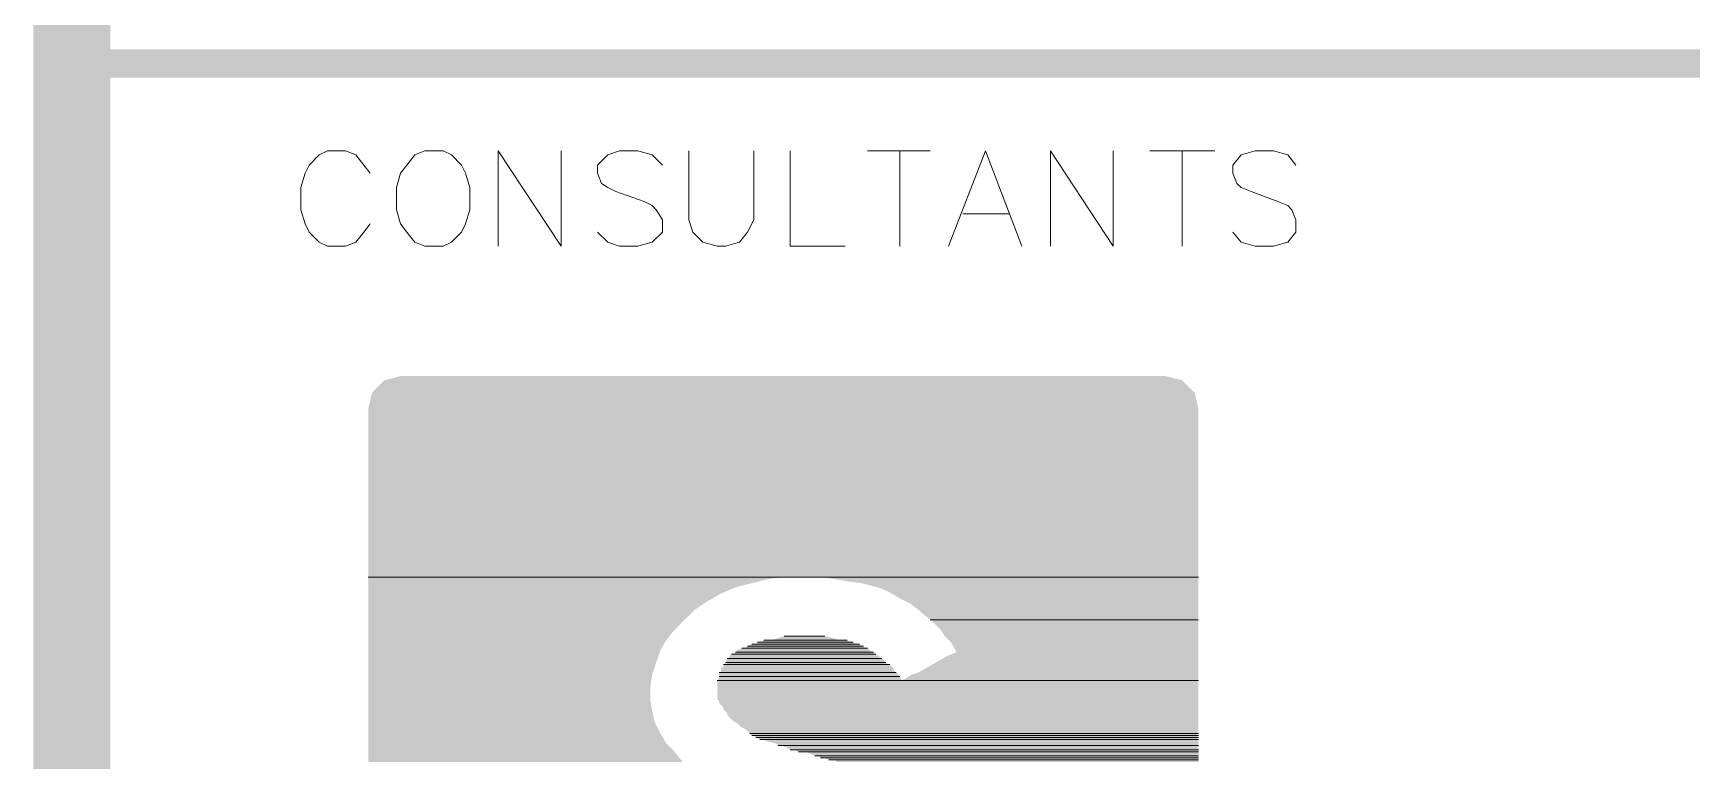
# Model space of a CAD drawing. Header units: inches. Extents: x 0.9 to 46, y 0.8 to 32.4.
# Drawn here: x 42.023 to 43.384, y 25.037 to 25.635 of the extents above; entities that cross this region are included whole.
import ezdxf

# ---------------------------------------------------------------- set-up
doc = ezdxf.new("R2010")
doc.units = ezdxf.units.IN
doc.header["$MEASUREMENT"] = 0
doc.layers.add('PDF_Geometry', color=7, linetype='Continuous')
doc.layers.add('PDF_Solid Fills', color=7, linetype='Continuous')

msp = doc.modelspace()

# ---------------------------------------------------------------- linework, layer by layer
at = {"layer": 'PDF_Geometry', "lineweight": 9}
for points in [[(42.2993, 25.5195), (42.2942, 25.5262), (42.2875, 25.5345), (42.2792, 25.5379), (42.2642, 25.5379), (42.2575, 25.5345), (42.2492, 25.5262), (42.246, 25.5195), (42.2425, 25.5079), (42.2425, 25.4895), (42.246, 25.4779), (42.2492, 25.4712), (42.2575, 25.4629), (42.2642, 25.4595), (42.2792, 25.4595), (42.2875, 25.4629), (42.2942, 25.4712), (42.2993, 25.4779)], [(42.4043, 25.4595), (42.4043, 25.5379), (42.456, 25.4595), (42.456, 25.5379)], [(42.5392, 25.5262), (42.5309, 25.5345), (42.5191, 25.5379), (42.5041, 25.5379), (42.4943, 25.5345), (42.486, 25.5262), (42.486, 25.5195), (42.4891, 25.5112), (42.4943, 25.5079), (42.5009, 25.5045), (42.5242, 25.4962), (42.5309, 25.4929), (42.5341, 25.4895), (42.5392, 25.4812), (42.5392, 25.4712), (42.5309, 25.4629), (42.5191, 25.4595), (42.5041, 25.4595), (42.4943, 25.4629), (42.486, 25.4712)], [(42.5609, 25.5379), (42.5609, 25.4812), (42.5641, 25.4712), (42.5724, 25.4629), (42.5842, 25.4595), (42.5909, 25.4595), (42.6024, 25.4629), (42.6091, 25.4712), (42.6142, 25.4812), (42.6142, 25.5379)], [(42.6442, 25.5379), (42.6442, 25.4595), (42.6892, 25.4595)], [(42.7077, 25.5379), (42.7591, 25.5379)], [(42.7342, 25.5379), (42.7342, 25.4595)], [(42.7741, 25.4595), (42.8044, 25.5379), (42.8344, 25.4595)], [(42.8577, 25.4595), (42.8577, 25.5379), (42.9093, 25.4595), (42.9093, 25.5379)], [(42.9393, 25.5379), (42.9926, 25.5379)], [(42.9658, 25.5379), (42.9658, 25.4595)], [(43.0593, 25.5262), (43.0526, 25.5345), (43.0408, 25.5379), (43.0258, 25.5379), (43.0143, 25.5345), (43.0076, 25.5262), (43.0076, 25.5195), (43.0108, 25.5112), (43.0143, 25.5079), (43.0226, 25.5045), (43.0443, 25.4962), (43.0526, 25.4929), (43.0558, 25.4895), (43.0593, 25.4812), (43.0593, 25.4712), (43.0526, 25.4629), (43.0408, 25.4595), (43.0258, 25.4595), (43.0143, 25.4629), (43.0076, 25.4712)], [(42.7859, 25.4862), (42.8242, 25.4862)]]:
    msp.add_lwpolyline(points, dxfattribs=at)
msp.add_lwpolyline([(42.3443, 25.5379), (42.336, 25.5345), (42.3293, 25.5262), (42.3242, 25.5195), (42.321, 25.5079), (42.321, 25.4895), (42.3242, 25.4779), (42.3293, 25.4712), (42.336, 25.4629), (42.3443, 25.4595), (42.3593, 25.4595), (42.366, 25.4629), (42.3743, 25.4712), (42.3775, 25.4779), (42.381, 25.4895), (42.381, 25.5079), (42.3775, 25.5195), (42.3743, 25.5262), (42.366, 25.5345), (42.3593, 25.5379)], close=True, dxfattribs=at)
at = {"layer": 'PDF_Geometry', "lineweight": 20}
for points in [[(42.2977, 25.1879), (42.6494, 25.1879)], [(42.2977, 25.1879), (42.6608, 25.1879), (42.6493, 25.1879)], [(42.2977, 25.1879), (42.6377, 25.1879)], [(42.2977, 25.1879), (42.6493, 25.1879), (42.6375, 25.1879)], [(42.6608, 25.1879), (42.9792, 25.1879)], [(42.6608, 25.1879), (42.9791, 25.1879)], [(42.7591, 25.1529), (42.9791, 25.1529)], [(42.7591, 25.1529), (42.9791, 25.1529)], [(42.7591, 25.1529), (42.9791, 25.1529)], [(42.7591, 25.1529), (42.9791, 25.1529)], [(42.7591, 25.1529), (42.9791, 25.1529)], [(42.7591, 25.1529), (42.9791, 25.1529)], [(42.6241, 25.1362), (42.6225, 25.1362), (42.6908, 25.1362)], [(42.6276, 25.1362), (42.6241, 25.1362), (42.6892, 25.1362)], [(42.6241, 25.1362), (42.6908, 25.1362)], [(42.6292, 25.1362), (42.6276, 25.1362), (42.686, 25.1362)], [(42.6276, 25.1362), (42.6892, 25.1362)], [(42.6292, 25.1362), (42.686, 25.1362)], [(42.641, 25.1395), (42.6391, 25.1395), (42.6726, 25.1395)], [(42.6458, 25.1395), (42.641, 25.1395), (42.671, 25.1395)], [(42.641, 25.1395), (42.6726, 25.1395)], [(42.6477, 25.1395), (42.6458, 25.1395), (42.6659, 25.1395)], [(42.6458, 25.1395), (42.671, 25.1395)], [(42.6509, 25.1395), (42.6477, 25.1395), (42.6643, 25.1395)], [(42.6477, 25.1395), (42.6659, 25.1395)], [(42.6576, 25.1395), (42.6509, 25.1395), (42.6592, 25.1395)], [(42.6509, 25.1395), (42.6643, 25.1395)], [(42.5941, 25.1212), (42.5925, 25.1212), (42.7192, 25.1212)], [(42.5941, 25.1212), (42.7192, 25.1212)], [(42.5976, 25.1246), (42.596, 25.1246), (42.7141, 25.1246)], [(42.5976, 25.1246), (42.7143, 25.1246)], [(42.5992, 25.1262), (42.7125, 25.1262)], [(42.5992, 25.1262), (42.7125, 25.1262)], [(42.6075, 25.1295), (42.6043, 25.1295), (42.7077, 25.1295)], [(42.6043, 25.1295), (42.7077, 25.1295)], [(42.6043, 25.1295), (42.7077, 25.1295)], [(42.6075, 25.1295), (42.7077, 25.1295)], [(42.6091, 25.1312), (42.7041, 25.1312)], [(42.6091, 25.1312), (42.7042, 25.1312)], [(42.6158, 25.1329), (42.6126, 25.1329), (42.6991, 25.1329)], [(42.6126, 25.1329), (42.7009, 25.1329)], [(42.6126, 25.1329), (42.701, 25.1329)], [(42.6158, 25.1329), (42.6991, 25.1329)], [(42.6209, 25.1345), (42.6174, 25.1345), (42.6959, 25.1345)], [(42.6174, 25.1345), (42.6957, 25.1345)], [(42.6174, 25.1345), (42.6957, 25.1345)], [(42.6209, 25.1345), (42.6959, 25.1345)], [(42.5874, 25.1095), (42.5858, 25.1095), (42.731, 25.1095)], [(42.5874, 25.1095), (42.7307, 25.1095)], [(42.5909, 25.1162), (42.5893, 25.1162), (42.7259, 25.1162)], [(42.5909, 25.1179), (42.7226, 25.1179)], [(42.5909, 25.1179), (42.7226, 25.1179)], [(42.5909, 25.1162), (42.7259, 25.1162)], [(42.5842, 25.1029), (42.7359, 25.1029)], [(42.5842, 25.1029), (42.7359, 25.1029)], [(42.5842, 25.1029), (42.7359, 25.1029)], [(42.5842, 25.1029), (42.7359, 25.1029)], [(42.5842, 25.1029), (42.7359, 25.1029)], [(42.5842, 25.1029), (42.7359, 25.1029)], [(42.5842, 25.1029), (42.9792, 25.1029)], [(42.5842, 25.1029), (42.9792, 25.1029)], [(42.5858, 25.1062), (42.7341, 25.1062)], [(42.5858, 25.1062), (42.7341, 25.1062)], [(42.7358, 25.1029), (42.9791, 25.1029)], [(42.7358, 25.1029), (42.9791, 25.1029)], [(42.611, 25.0595), (42.9793, 25.0595)], [(42.611, 25.0595), (42.9793, 25.0595)], [(42.6126, 25.0579), (42.9792, 25.0579)], [(42.6126, 25.0579), (42.9793, 25.0579)], [(42.6158, 25.0562), (42.9792, 25.0562)], [(42.6158, 25.0562), (42.9791, 25.0562)], [(42.6193, 25.0545), (42.9793, 25.0545)], [(42.6193, 25.0545), (42.9793, 25.0545)], [(42.6193, 25.0545), (42.9792, 25.0545)], [(42.6193, 25.0545), (42.9793, 25.0545)], [(42.6343, 25.0496), (42.9792, 25.0496)], [(42.6343, 25.0496), (42.9793, 25.0496)], [(42.6442, 25.0462), (42.9792, 25.0462)], [(42.6442, 25.0462), (42.9792, 25.0462)], [(42.6509, 25.0445), (42.9792, 25.0445)], [(42.6509, 25.0445), (42.9792, 25.0445)], [(42.6643, 25.0412), (42.9792, 25.0412)], [(42.6643, 25.0412), (42.9793, 25.0412)], [(42.6691, 25.0395), (42.9792, 25.0395)], [(42.6691, 25.0395), (42.9791, 25.0395)], [(42.6758, 25.0379), (42.9792, 25.0379)], [(42.6758, 25.0379), (42.9791, 25.0379)], [(42.6793, 25.0379), (42.9792, 25.0379)], [(42.6793, 25.0379), (42.9793, 25.0379)]]:
    msp.add_lwpolyline(points, close=True, dxfattribs=at)
at = {"layer": 'PDF_Solid Fills', "lineweight": 9, "transparency": 33554559}
for points in [[(42.0227, 0.755), (42.0859, 0.8183), (42.0227, 32.3527)], [(42.0859, 0.8183), (42.0227, 32.3527), (42.0859, 32.2895)], [(42.0543, 25.6212), (42.0543, 25.5979), (46.0157, 25.6212)], [(42.0543, 25.5979), (46.0157, 25.6212), (46.0157, 25.5979)]]:
    msp.add_solid(points, dxfattribs=at)
at = {"layer": 'PDF_Solid Fills', "color": 251, "lineweight": 20, "true_color": 0x4d4d4d, "transparency": 33554559}
for points in [[(42.3242, 25.3529), (42.3108, 25.3495), (42.9658, 25.3495)], [(42.3242, 25.3529), (42.9524, 25.3529), (42.9658, 25.3495)], [(42.3009, 25.3395), (42.2977, 25.3262), (42.9792, 25.3262)], [(42.3108, 25.3495), (42.3009, 25.3395), (42.976, 25.3395)], [(42.3009, 25.3395), (42.976, 25.3395), (42.9792, 25.3262)], [(42.3108, 25.3495), (42.9658, 25.3495), (42.976, 25.3395)], [(42.2977, 25.3262), (42.2977, 25.1879), (42.9792, 25.1879)], [(42.2977, 25.3262), (42.9792, 25.3262), (42.9792, 25.1879)], [(42.2977, 25.1879), (42.2977, 25.1862), (42.626, 25.1862)], [(42.2977, 25.1879), (42.6375, 25.1879), (42.626, 25.1862)], [(42.2977, 25.1862), (42.2977, 25.1829), (42.6126, 25.1829)], [(42.2977, 25.1862), (42.626, 25.1862), (42.6126, 25.1829)], [(42.2977, 25.1829), (42.2977, 25.1795), (42.5992, 25.1795)], [(42.2977, 25.1829), (42.6126, 25.1829), (42.5992, 25.1795)], [(42.2977, 25.1795), (42.2977, 25.1745), (42.5874, 25.1745)], [(42.2977, 25.1795), (42.5992, 25.1795), (42.5874, 25.1745)], [(42.671, 25.1879), (42.6809, 25.1862), (42.9792, 25.1862)], [(42.671, 25.1879), (42.9792, 25.1879), (42.9792, 25.1862)], [(42.6809, 25.1862), (42.6908, 25.1845), (42.9792, 25.1845)], [(42.6809, 25.1862), (42.9792, 25.1862), (42.9792, 25.1845)], [(42.6908, 25.1845), (42.7026, 25.1829), (42.9792, 25.1829)], [(42.6908, 25.1845), (42.9792, 25.1845), (42.9792, 25.1829)], [(42.7026, 25.1829), (42.716, 25.1795), (42.9792, 25.1795)], [(42.7026, 25.1829), (42.9792, 25.1829), (42.9792, 25.1795)], [(42.716, 25.1795), (42.7243, 25.1762), (42.9792, 25.1762)], [(42.716, 25.1795), (42.9792, 25.1795), (42.9792, 25.1762)], [(42.7243, 25.1762), (42.7358, 25.1695), (42.9792, 25.1695)], [(42.7243, 25.1762), (42.9792, 25.1762), (42.9792, 25.1695)], [(42.2977, 25.1745), (42.2977, 25.1679), (42.5759, 25.1679)], [(42.2977, 25.1745), (42.5874, 25.1745), (42.5759, 25.1679)], [(42.2977, 25.1679), (42.2977, 25.1612), (42.566, 25.1612)], [(42.2977, 25.1679), (42.5759, 25.1679), (42.566, 25.1612)], [(42.7358, 25.1695), (42.7425, 25.1662), (42.9792, 25.1662)], [(42.7358, 25.1695), (42.9792, 25.1695), (42.9792, 25.1662)], [(42.7425, 25.1662), (42.7492, 25.1612), (42.9792, 25.1612)], [(42.7425, 25.1662), (42.9792, 25.1662), (42.9792, 25.1612)], [(42.2977, 25.1612), (42.2977, 25.1529), (42.5574, 25.1529)], [(42.2977, 25.1612), (42.566, 25.1612), (42.5574, 25.1529)], [(42.2977, 25.1529), (42.2977, 25.1445), (42.5491, 25.1445)], [(42.2977, 25.1529), (42.5574, 25.1529), (42.5491, 25.1445)], [(42.7492, 25.1612), (42.7591, 25.1529), (42.9792, 25.1529)], [(42.7492, 25.1612), (42.9792, 25.1612), (42.9792, 25.1529)], [(42.7591, 25.1529), (42.761, 25.1512), (42.9792, 25.1512)], [(42.7591, 25.1529), (42.9792, 25.1529), (42.9792, 25.1512)], [(42.761, 25.1512), (42.7677, 25.1445), (42.9792, 25.1445)], [(42.761, 25.1512), (42.9792, 25.1512), (42.9792, 25.1445)], [(42.2977, 25.1445), (42.2977, 25.1362), (42.5424, 25.1362)], [(42.2977, 25.1445), (42.5491, 25.1445), (42.5424, 25.1362)], [(42.2977, 25.1362), (42.2977, 25.1279), (42.5376, 25.1279)], [(42.2977, 25.1362), (42.5424, 25.1362), (42.5376, 25.1279)], [(42.6225, 25.1362), (42.6209, 25.1345), (42.6927, 25.1345)], [(42.6225, 25.1362), (42.6908, 25.1362), (42.6927, 25.1345)], [(42.6343, 25.1379), (42.6292, 25.1362), (42.6841, 25.1362)], [(42.6391, 25.1395), (42.6343, 25.1379), (42.6793, 25.1379)], [(42.6343, 25.1379), (42.6793, 25.1379), (42.6841, 25.1362)], [(42.6391, 25.1395), (42.6726, 25.1395), (42.6793, 25.1379)], [(42.7677, 25.1445), (42.7709, 25.1395), (42.9792, 25.1395)], [(42.7677, 25.1445), (42.9792, 25.1445), (42.9792, 25.1395)], [(42.7709, 25.1395), (42.776, 25.1345), (42.9792, 25.1345)], [(42.7709, 25.1395), (42.9792, 25.1395), (42.9792, 25.1345)], [(42.2977, 25.1279), (42.2977, 25.1179), (42.5341, 25.1179)], [(42.2977, 25.1279), (42.5376, 25.1279), (42.5341, 25.1179)], [(42.5925, 25.1212), (42.5909, 25.1179), (42.7227, 25.1179)], [(42.5925, 25.1212), (42.7192, 25.1212), (42.7227, 25.1179)], [(42.596, 25.1246), (42.5941, 25.1229), (42.7176, 25.1229)], [(42.5941, 25.1229), (42.5941, 25.1212), (42.7176, 25.1212)], [(42.5941, 25.1229), (42.7176, 25.1229), (42.7176, 25.1212)], [(42.596, 25.1246), (42.7141, 25.1246), (42.7176, 25.1229)], [(42.5992, 25.1262), (42.5976, 25.1246), (42.7141, 25.1246)], [(42.6008, 25.1279), (42.5992, 25.1262), (42.7109, 25.1262)], [(42.5992, 25.1262), (42.7125, 25.1262), (42.7141, 25.1246)], [(42.6043, 25.1295), (42.6008, 25.1279), (42.7093, 25.1279)], [(42.6008, 25.1279), (42.7093, 25.1279), (42.7109, 25.1262)], [(42.6043, 25.1295), (42.7077, 25.1295), (42.7093, 25.1279)], [(42.6091, 25.1312), (42.6075, 25.1295), (42.7058, 25.1295)], [(42.6126, 25.1329), (42.6091, 25.1312), (42.7026, 25.1312)], [(42.6091, 25.1312), (42.7042, 25.1312), (42.7058, 25.1295)], [(42.6126, 25.1329), (42.701, 25.1329), (42.7026, 25.1312)], [(42.6174, 25.1345), (42.6158, 25.1329), (42.6975, 25.1329)], [(42.6174, 25.1345), (42.6959, 25.1345), (42.6975, 25.1329)], [(42.7725, 25.1229), (42.761, 25.1162), (42.9792, 25.1162)], [(42.7808, 25.1262), (42.7725, 25.1229), (42.9792, 25.1229)], [(42.7725, 25.1229), (42.9792, 25.1229), (42.9792, 25.1162)], [(42.776, 25.1345), (42.7808, 25.1262), (42.9792, 25.1262)], [(42.776, 25.1345), (42.9792, 25.1345), (42.9792, 25.1262)], [(42.7808, 25.1262), (42.9792, 25.1262), (42.9792, 25.1229)], [(42.2977, 25.1179), (42.2977, 25.1079), (42.5309, 25.1079)], [(42.2977, 25.1179), (42.5341, 25.1179), (42.5309, 25.1079)], [(42.2977, 25.1079), (42.2977, 25.0979), (42.5293, 25.0979)], [(42.2977, 25.1079), (42.5309, 25.1079), (42.5293, 25.0979)], [(42.5858, 25.1095), (42.5858, 25.1062), (42.7342, 25.1062)], [(42.5858, 25.1095), (42.731, 25.1095), (42.7342, 25.1062)], [(42.5893, 25.1145), (42.5874, 25.1129), (42.7291, 25.1129)], [(42.5874, 25.1129), (42.5874, 25.1112), (42.7291, 25.1112)], [(42.5874, 25.1129), (42.7291, 25.1129), (42.7291, 25.1112)], [(42.5874, 25.1112), (42.5874, 25.1095), (42.731, 25.1095)], [(42.5874, 25.1112), (42.7291, 25.1112), (42.731, 25.1095)], [(42.5893, 25.1162), (42.5893, 25.1145), (42.7275, 25.1145)], [(42.5893, 25.1162), (42.7259, 25.1162), (42.7275, 25.1145)], [(42.5893, 25.1145), (42.7275, 25.1145), (42.7291, 25.1129)], [(42.5909, 25.1179), (42.5909, 25.1162), (42.7243, 25.1162)], [(42.5909, 25.1179), (42.7227, 25.1179), (42.7243, 25.1162)], [(42.7441, 25.1079), (42.7358, 25.1029), (42.9792, 25.1029)], [(42.7492, 25.1095), (42.7441, 25.1079), (42.9792, 25.1079)], [(42.7441, 25.1079), (42.9792, 25.1079), (42.9792, 25.1029)], [(42.761, 25.1162), (42.7492, 25.1095), (42.9792, 25.1095)], [(42.7492, 25.1095), (42.9792, 25.1095), (42.9792, 25.1079)], [(42.761, 25.1162), (42.9792, 25.1162), (42.9792, 25.1095)], [(42.2977, 25.0979), (42.2977, 25.0862), (42.5293, 25.0862)], [(42.2977, 25.0979), (42.5293, 25.0979), (42.5293, 25.0862)], [(42.5858, 25.1062), (42.5842, 25.1029), (42.7358, 25.1029)], [(42.5842, 25.1029), (42.5842, 25.0995), (42.9792, 25.0995)], [(42.5842, 25.1029), (42.9792, 25.1029), (42.9792, 25.0995)], [(42.5842, 25.0995), (42.5842, 25.0962), (42.9792, 25.0962)], [(42.5842, 25.0995), (42.9792, 25.0995), (42.9792, 25.0962)], [(42.5842, 25.0962), (42.5842, 25.0945), (42.9792, 25.0945)], [(42.5842, 25.0962), (42.9792, 25.0962), (42.9792, 25.0945)], [(42.5842, 25.0945), (42.5842, 25.0929), (42.9792, 25.0929)], [(42.5842, 25.0945), (42.9792, 25.0945), (42.9792, 25.0929)], [(42.5858, 25.1062), (42.7342, 25.1062), (42.7358, 25.1029)], [(42.2977, 25.0862), (42.2977, 25.0779), (42.5309, 25.0779)], [(42.2977, 25.0862), (42.5293, 25.0862), (42.5309, 25.0779)], [(42.5842, 25.0929), (42.5842, 25.0912), (42.9792, 25.0912)], [(42.5842, 25.0929), (42.9792, 25.0929), (42.9792, 25.0912)], [(42.5842, 25.0912), (42.5842, 25.0895), (42.9792, 25.0895)], [(42.5842, 25.0912), (42.9792, 25.0912), (42.9792, 25.0895)], [(42.5842, 25.0895), (42.5842, 25.0879), (42.9792, 25.0879)], [(42.5842, 25.0895), (42.9792, 25.0895), (42.9792, 25.0879)], [(42.5842, 25.0879), (42.5858, 25.0862), (42.9792, 25.0862)], [(42.5842, 25.0879), (42.9792, 25.0879), (42.9792, 25.0862)], [(42.5858, 25.0862), (42.5858, 25.0846), (42.9792, 25.0846)], [(42.5858, 25.0862), (42.9792, 25.0862), (42.9792, 25.0846)], [(42.5858, 25.0846), (42.5874, 25.0829), (42.9792, 25.0829)], [(42.5858, 25.0846), (42.9792, 25.0846), (42.9792, 25.0829)], [(42.5874, 25.0829), (42.5893, 25.0812), (42.9792, 25.0812)], [(42.5874, 25.0829), (42.9792, 25.0829), (42.9792, 25.0812)], [(42.5893, 25.0812), (42.5893, 25.0795), (42.9792, 25.0795)], [(42.5893, 25.0812), (42.9792, 25.0812), (42.9792, 25.0795)], [(42.2977, 25.0779), (42.2977, 25.0696), (42.5325, 25.0696)], [(42.2977, 25.0779), (42.5309, 25.0779), (42.5325, 25.0696)], [(42.2977, 25.0696), (42.2977, 25.0595), (42.5376, 25.0595)], [(42.2977, 25.0696), (42.5325, 25.0696), (42.5376, 25.0595)], [(42.5893, 25.0795), (42.5909, 25.0779), (42.9792, 25.0779)], [(42.5893, 25.0795), (42.9792, 25.0795), (42.9792, 25.0779)], [(42.5909, 25.0779), (42.5925, 25.0762), (42.9792, 25.0762)], [(42.5909, 25.0779), (42.9792, 25.0779), (42.9792, 25.0762)], [(42.5925, 25.0762), (42.5925, 25.0745), (42.9792, 25.0745)], [(42.5925, 25.0762), (42.9792, 25.0762), (42.9792, 25.0745)], [(42.5925, 25.0745), (42.5941, 25.0729), (42.9792, 25.0729)], [(42.5925, 25.0745), (42.9792, 25.0745), (42.9792, 25.0729)], [(42.5941, 25.0729), (42.5976, 25.0696), (42.9792, 25.0696)], [(42.5941, 25.0729), (42.9792, 25.0729), (42.9792, 25.0696)], [(42.5976, 25.0696), (42.6008, 25.0679), (42.9792, 25.0679)], [(42.5976, 25.0696), (42.9792, 25.0696), (42.9792, 25.0679)], [(42.6008, 25.0679), (42.6043, 25.0645), (42.9792, 25.0645)], [(42.6008, 25.0679), (42.9792, 25.0679), (42.9792, 25.0645)], [(42.2977, 25.0595), (42.2977, 25.0512), (42.5424, 25.0512)], [(42.2977, 25.0595), (42.5376, 25.0595), (42.5424, 25.0512)], [(42.6043, 25.0645), (42.6075, 25.0629), (42.9792, 25.0629)], [(42.6043, 25.0645), (42.9792, 25.0645), (42.9792, 25.0629)], [(42.6075, 25.0629), (42.611, 25.0595), (42.9792, 25.0595)], [(42.6075, 25.0629), (42.9792, 25.0629), (42.9792, 25.0595)], [(42.611, 25.0595), (42.6126, 25.0579), (42.9792, 25.0579)], [(42.611, 25.0595), (42.9792, 25.0595), (42.9792, 25.0579)], [(42.6142, 25.0579), (42.6158, 25.0562), (42.9792, 25.0562)], [(42.6142, 25.0579), (42.9792, 25.0579), (42.9792, 25.0562)], [(42.6174, 25.0562), (42.6193, 25.0545), (42.9792, 25.0545)], [(42.6174, 25.0562), (42.9792, 25.0562), (42.9792, 25.0545)], [(42.6209, 25.0545), (42.626, 25.0529), (42.9792, 25.0529)], [(42.6209, 25.0545), (42.9792, 25.0545), (42.9792, 25.0529)], [(42.2977, 25.0512), (42.2977, 25.0445), (42.5491, 25.0445)], [(42.2977, 25.0512), (42.5424, 25.0512), (42.5491, 25.0445)], [(42.2977, 25.0445), (42.2977, 25.0362), (42.5558, 25.0362)], [(42.2977, 25.0445), (42.5491, 25.0445), (42.5558, 25.0362)], [(42.626, 25.0529), (42.6324, 25.0512), (42.9792, 25.0512)], [(42.626, 25.0529), (42.9792, 25.0529), (42.9792, 25.0512)], [(42.6324, 25.0512), (42.6343, 25.0496), (42.9792, 25.0496)], [(42.6324, 25.0512), (42.9792, 25.0512), (42.9792, 25.0496)], [(42.6375, 25.0496), (42.641, 25.0479), (42.9792, 25.0479)], [(42.6375, 25.0496), (42.9792, 25.0496), (42.9792, 25.0479)], [(42.641, 25.0479), (42.6442, 25.0462), (42.9792, 25.0462)], [(42.641, 25.0479), (42.9792, 25.0479), (42.9792, 25.0462)], [(42.6477, 25.0462), (42.6509, 25.0445), (42.9792, 25.0445)], [(42.6477, 25.0462), (42.9792, 25.0462), (42.9792, 25.0445)], [(42.656, 25.0445), (42.6608, 25.0429), (42.9792, 25.0429)], [(42.656, 25.0445), (42.9792, 25.0445), (42.9792, 25.0429)], [(42.6608, 25.0429), (42.6643, 25.0412), (42.9792, 25.0412)], [(42.6608, 25.0429), (42.9792, 25.0429), (42.9792, 25.0412)], [(42.6675, 25.0412), (42.6691, 25.0395), (42.9792, 25.0395)], [(42.6675, 25.0412), (42.9792, 25.0412), (42.9792, 25.0395)], [(42.6726, 25.0395), (42.6758, 25.0379), (42.9792, 25.0379)], [(42.6726, 25.0395), (42.9792, 25.0395), (42.9792, 25.0379)], [(42.6809, 25.0379), (42.6825, 25.0362), (42.9792, 25.0362)], [(42.6809, 25.0379), (42.9792, 25.0379), (42.9792, 25.0362)]]:
    msp.add_solid(points, dxfattribs=at)

doc.saveas('drawing.dxf')
